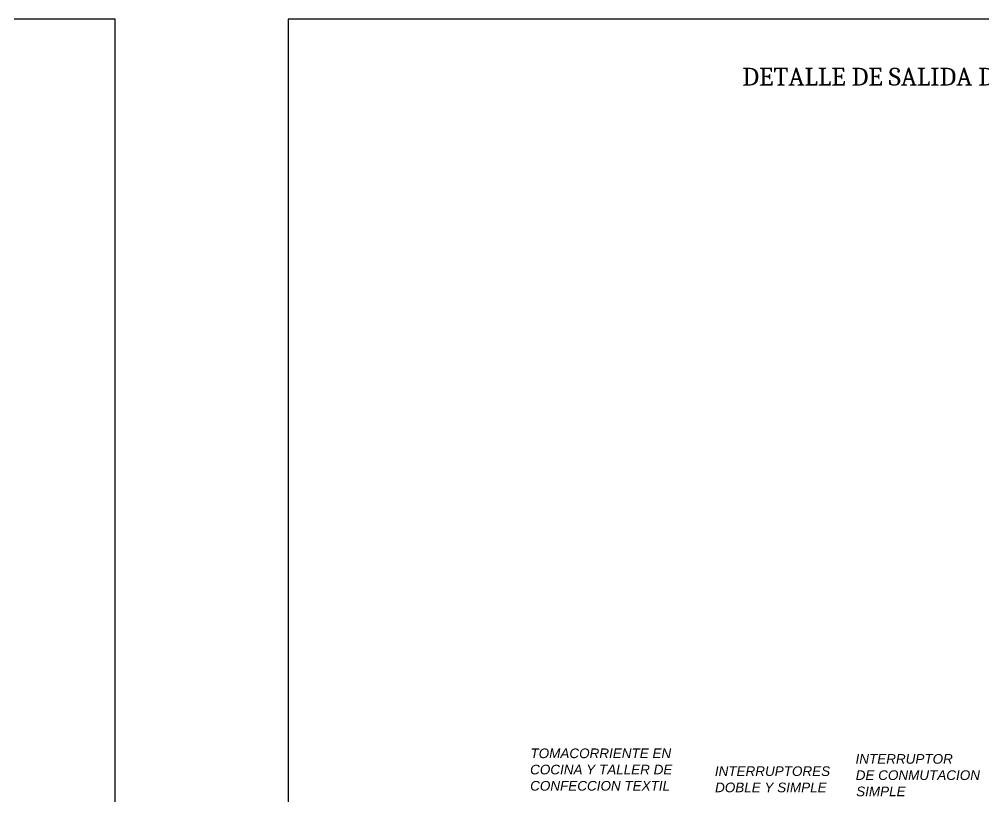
# Model space of a CAD drawing. Header units: inches. Extents: x 1693 to 10990, y 1878 to 5055.
# Drawn here: x 10645.1 to 10709.6, y 4393.4 to 4445.4 of the extents above; entities that cross this region are included whole.
import ezdxf

# ---------------------------------------------------------------- set-up
doc = ezdxf.new("R2010")
doc.units = ezdxf.units.IN
doc.layers.add('00 LEYENDA', color=3, linetype='Continuous', lineweight=9)
doc.layers.add('DETALLE', color=3, linetype='Continuous')
doc.styles.add('Arial cursiva', font='ariali.ttf')
doc.styles.add('MtXpl_Cambria', font='Cambria.ttf')

msp = doc.modelspace()

# ---------------------------------------------------------------- linework, layer by layer
at = {"layer": 'DETALLE', "ltscale": 5}
for p, q in [((10651.527, 4445.446), (10568.212, 4445.446)), ((10651.527, 4356.067), (10651.527, 4445.446)), ((10757.171, 4445.446), (10663.102, 4445.446)), ((10663.102, 4445.446), (10663.102, 4356.067))]:
    msp.add_line(p, q, dxfattribs=at)

# ---------------------------------------------------------------- texts
at = {"layer": '00 LEYENDA', "style": 'MtXpl_Cambria'}
msp.add_text('DETALLE DE SALIDA DE INSTALACIONES', height=1.19463, dxfattribs=at).set_placement((10693.469, 4441.01))
at = {"layer": '00 LEYENDA', "color": 4, "style": 'Arial cursiva'}
for s, height, p in [('TOMACORRIENTE EN', 0.64515, (10679.302, 4396.026)), ('INTERRUPTOR', 0.64515, (10701.045, 4395.652)), ('COCINA Y TALLER DE', 0.64515, (10679.279, 4394.939)), ('INTERRUPTORES', 0.64515, (10691.636, 4394.831)), ('DE CONMUTACION', 0.64515, (10701.059, 4394.566)), ('CONFECCION TEXTIL', 0.64515, (10679.279, 4393.853)), ('DOBLE Y SIMPLE', 0.64515, (10691.65, 4393.744)), ('SIMPLE', 0.6452, (10701.088, 4393.479))]:
    msp.add_text(s, height=height, dxfattribs=at).set_placement(p)

doc.saveas('drawing.dxf')
